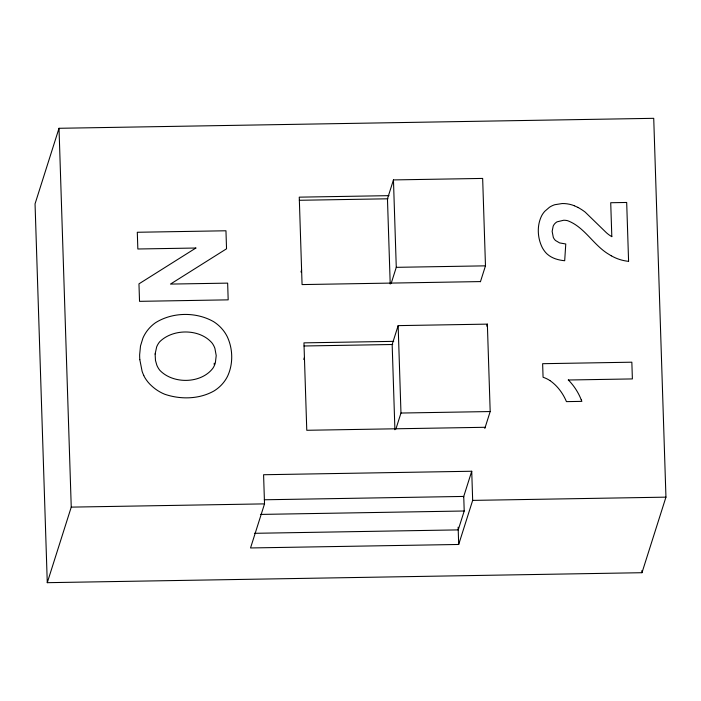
<?xml version="1.0" encoding="UTF-8"?>
<svg xmlns="http://www.w3.org/2000/svg" width="701" height="701" viewBox="0 0 701 701"><rect width="100%" height="100%" fill="white"/><g stroke="black" fill="none" stroke-linecap="round" stroke-linejoin="round"><path stroke-width="1.05" d="M214.173 364.415L214.226 363.162M59.015 128.292L35.05 203.851L47.274 582.68L641.985 572.708L665.95 497.149L653.726 118.32L59.015 128.292L71.248 507.121L47.274 582.68M300.966 272.023L301.605 270.008M303.787 359.447L304.427 357.431M264.522 503.879L250.537 547.954L458.691 544.467L472.667 500.391L471.729 471.247L263.585 474.735L264.522 503.879L71.248 507.121M480.43 281.749L485.478 265.845L482.656 178.422L393.454 179.92L387.46 198.804L390.212 284.045M391.228 283.248L396.275 267.335L393.454 179.92M484.82 428.451L490.183 411.548L487.361 324.125L398.15 325.623L392.166 344.506L394.908 429.748M395.925 428.951L400.972 413.038L398.15 325.623M486.731 326.114L487.361 324.125M463.598 496.878L471.729 471.247M264.312 499.778L463.738 496.431L464.211 511.003L458.217 529.895L254.428 533.312M389.002 195.649L299.257 197.156L302.07 284.58L480.483 281.583M299.345 200.284L388.003 198.795M396.275 267.335L485.478 265.845M393.708 341.352L303.954 342.859L306.775 430.283L485.188 427.286M304.05 345.987L392.709 344.498M568.292 380.003L632.381 378.926L631.846 362.198L542.635 363.696L543.073 377.261A28.618 27.909 17.6 0 1 549.926 380.564M400.972 413.038L490.183 411.548M472.667 500.391L665.95 497.149M260.421 514.42L464.211 511.003M574.321 205.761L577.826 207.373M549.934 380.564C557.348 385.716 562.999 393.331 566.452 401.629L581.865 401.366L581.278 399.842M139.814 359.648L142.119 371.346A39.23 38.257 17.6 0 0 143.793 375.473M641.914 570.526L641.985 572.708M628.587 261.28L626.685 202.466L610.72 202.729L611.815 236.623M458.13 527.196L458.691 544.467M143.714 375.508A34.507 33.648 17.6 0 0 151.504 385.76A42.349 41.298 17.6 0 0 164.604 394.199C180.499 399.675 199.242 399.325 214.05 390.93A37.933 36.987 17.6 0 0 219.001 387.276A38.459 37.503 17.6 0 0 223.251 382.895A36.759 35.847 17.6 0 0 227.58 376.2C233.337 363.845 232.986 348.791 227.177 336.524A36.916 36.005 17.6 0 0 221.437 328.226A38.783 37.819 17.6 0 0 218.493 325.334A37.749 36.811 17.6 0 0 213.481 321.584C196.087 311.743 172.674 312.033 155.675 322.618A37.714 36.776 17.6 0 0 152.406 325.159A39.046 38.073 17.6 0 0 148.13 329.566A37.258 36.338 17.6 0 0 142.925 338.092L140.507 345.952L139.648 354.732A61.758 60.225 17.6 0 0 139.814 359.648M568.336 379.96A59.164 57.692 17.6 0 1 581.252 399.85M628.587 261.333A41.797 40.754 17.6 0 1 611.333 255.804M611.325 255.821A39.598 38.616 17.6 0 1 609.178 254.516C593.581 245.508 584.704 227.001 567.573 220.684A15.816 15.422 17.6 0 0 563.665 220.254L557.093 221.823A9.455 9.218 17.6 0 0 554.964 223.479A9.893 9.648 17.6 0 0 553.177 226.143L552.151 231.356L553.299 237.341A10.506 10.243 17.6 0 0 555.49 240.496L559.643 242.923L565.768 243.983L564.691 260.737C558.557 260.159 552.239 258.459 547.499 254.34A19.891 19.391 17.6 0 1 544.931 251.633A28.312 27.611 17.6 0 1 542.206 247.462C537.36 237.648 536.764 225.258 541.838 215.417A23.816 23.221 17.6 0 1 544.8 211.29L549.435 207.286A22.213 21.661 17.6 0 1 554.789 204.718L562.158 203.544A30.555 29.801 17.6 0 1 574.321 205.735M577.834 207.356A54.257 52.908 17.6 0 1 585.169 212.096L606.286 232.618A26.375 25.718 17.6 0 0 607.294 233.494A29.644 28.907 17.6 0 0 611.798 236.64M155.123 353.996L155.482 360.472L156.822 365.16A21.17 20.644 17.6 0 0 159.802 370.268C173.024 384.288 201.134 383.868 212.938 368.174A21.363 20.828 17.6 0 0 215.356 362.864L216.215 355.582L214.892 348.344A21.153 20.627 17.6 0 0 212.166 343.148C199.82 328.462 172.77 328.48 159.574 341.913A20.925 20.399 17.6 0 0 156.656 346.916L155.123 353.996M195.886 248.023L138.964 283.852L139.534 301.342L228.184 299.853L227.65 283.125L170.483 284.08L226.537 248.794L225.959 230.778L137.3 232.268L137.843 248.995L195.886 248.023"/></g></svg>
